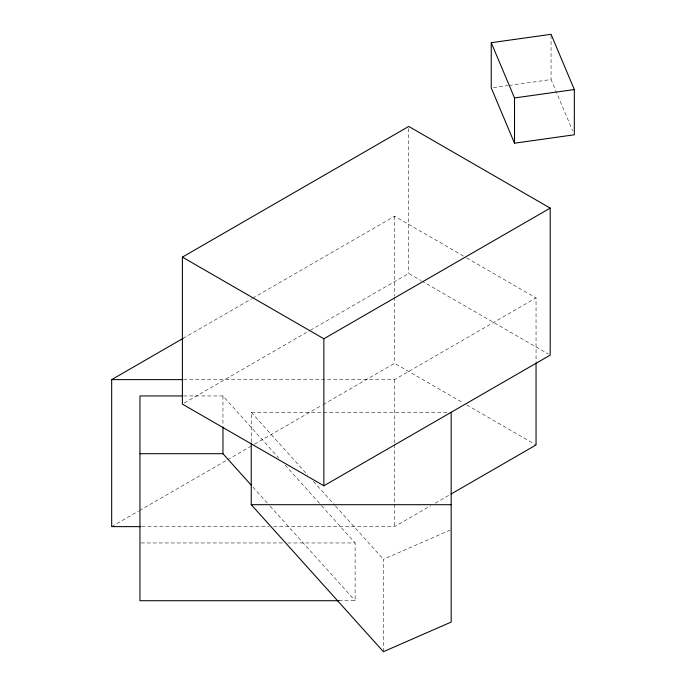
<?xml version="1.0" encoding="UTF-8"?>
<svg xmlns="http://www.w3.org/2000/svg" width="686" height="686" viewBox="0 0 686 686"><rect width="100%" height="100%" fill="white"/><g stroke="black" fill="none" stroke-linecap="round" stroke-linejoin="round"><path stroke-width="0.51" stroke-dasharray="3.43 2.57" d="M183.093 338.378L251.736 298.753M252.662 298.213L394.587 216.279L465.785 257.379M184.251 403.051L309.48 330.746M310.406 330.215L408.736 273.448L420.758 280.385M111.672 526.634L138.572 511.096M139.498 510.564L226.689 460.22M227.623 459.689L250.81 446.294M254.523 444.159L322.24 405.057M323.166 404.526L394.587 363.288L463.007 402.785M183.471 379.615L394.587 379.615L536.049 297.947L536.049 361.865M273.491 526.634L394.587 526.634L430.645 505.814M435.276 503.147L450.067 494.606M383.414 651.7L383.414 559.296L450.205 530.081M493.337 87.637L508.034 85.579M509.081 85.433L551.055 79.533L572.673 130.837M183.591 395.951L222.959 395.951L278.679 457.939M251.248 442.024L251.248 412.286L447.967 412.286M141.676 526.634L269.204 526.634M141.033 542.96L283.404 542.96M287.683 542.96L355.116 542.96L355.116 600.713L339.064 600.713M466.712 257.91L536.049 297.947M421.684 280.917L548.346 354.053M466.712 404.92L536.049 444.957M251.248 412.286L307.688 475.064M313.399 481.426L334.837 505.265M335.548 506.054L383.414 559.296M285.11 465.091L320.834 504.819M321.545 505.616L355.116 542.96M252.963 487.077L267.248 502.975M270.104 506.148L355.116 600.713M551.055 35.355L551.055 79.533M408.736 128.565L408.736 273.448M394.587 216.279L394.587 296.172M394.587 297.235L394.587 363.288M394.587 379.615L394.587 443.533M394.587 444.605L394.587 503.19M394.587 504.261L394.587 526.634M222.959 395.951L222.959 425.895"/><path stroke-width="1.03" d="M182.399 257.113L408.736 126.438L550.198 208.107L550.198 355.116L323.861 485.791L182.399 404.123L182.399 257.113L323.861 338.781L550.198 208.107M140.604 526.634L111.672 526.634L111.672 379.615L183.093 338.378M450.994 494.066L536.049 444.957L536.049 362.928M491.245 42.703L551.055 34.3L574.328 89.549L574.328 134.782L514.517 143.185L491.245 87.937L491.245 42.703L514.517 97.952L514.517 143.185M514.517 97.952L574.328 89.549M111.672 379.615L182.399 379.615M182.527 395.951L139.961 395.951L139.961 600.713L339.064 600.713M139.961 453.703L222.959 453.703L251.53 485.491M251.248 443.087L251.248 504.69L451.174 504.69M251.248 504.69L383.414 651.7L451.174 622.056L451.174 412.286M323.861 338.781L323.861 485.791M222.959 426.966L222.959 453.703"/></g></svg>
